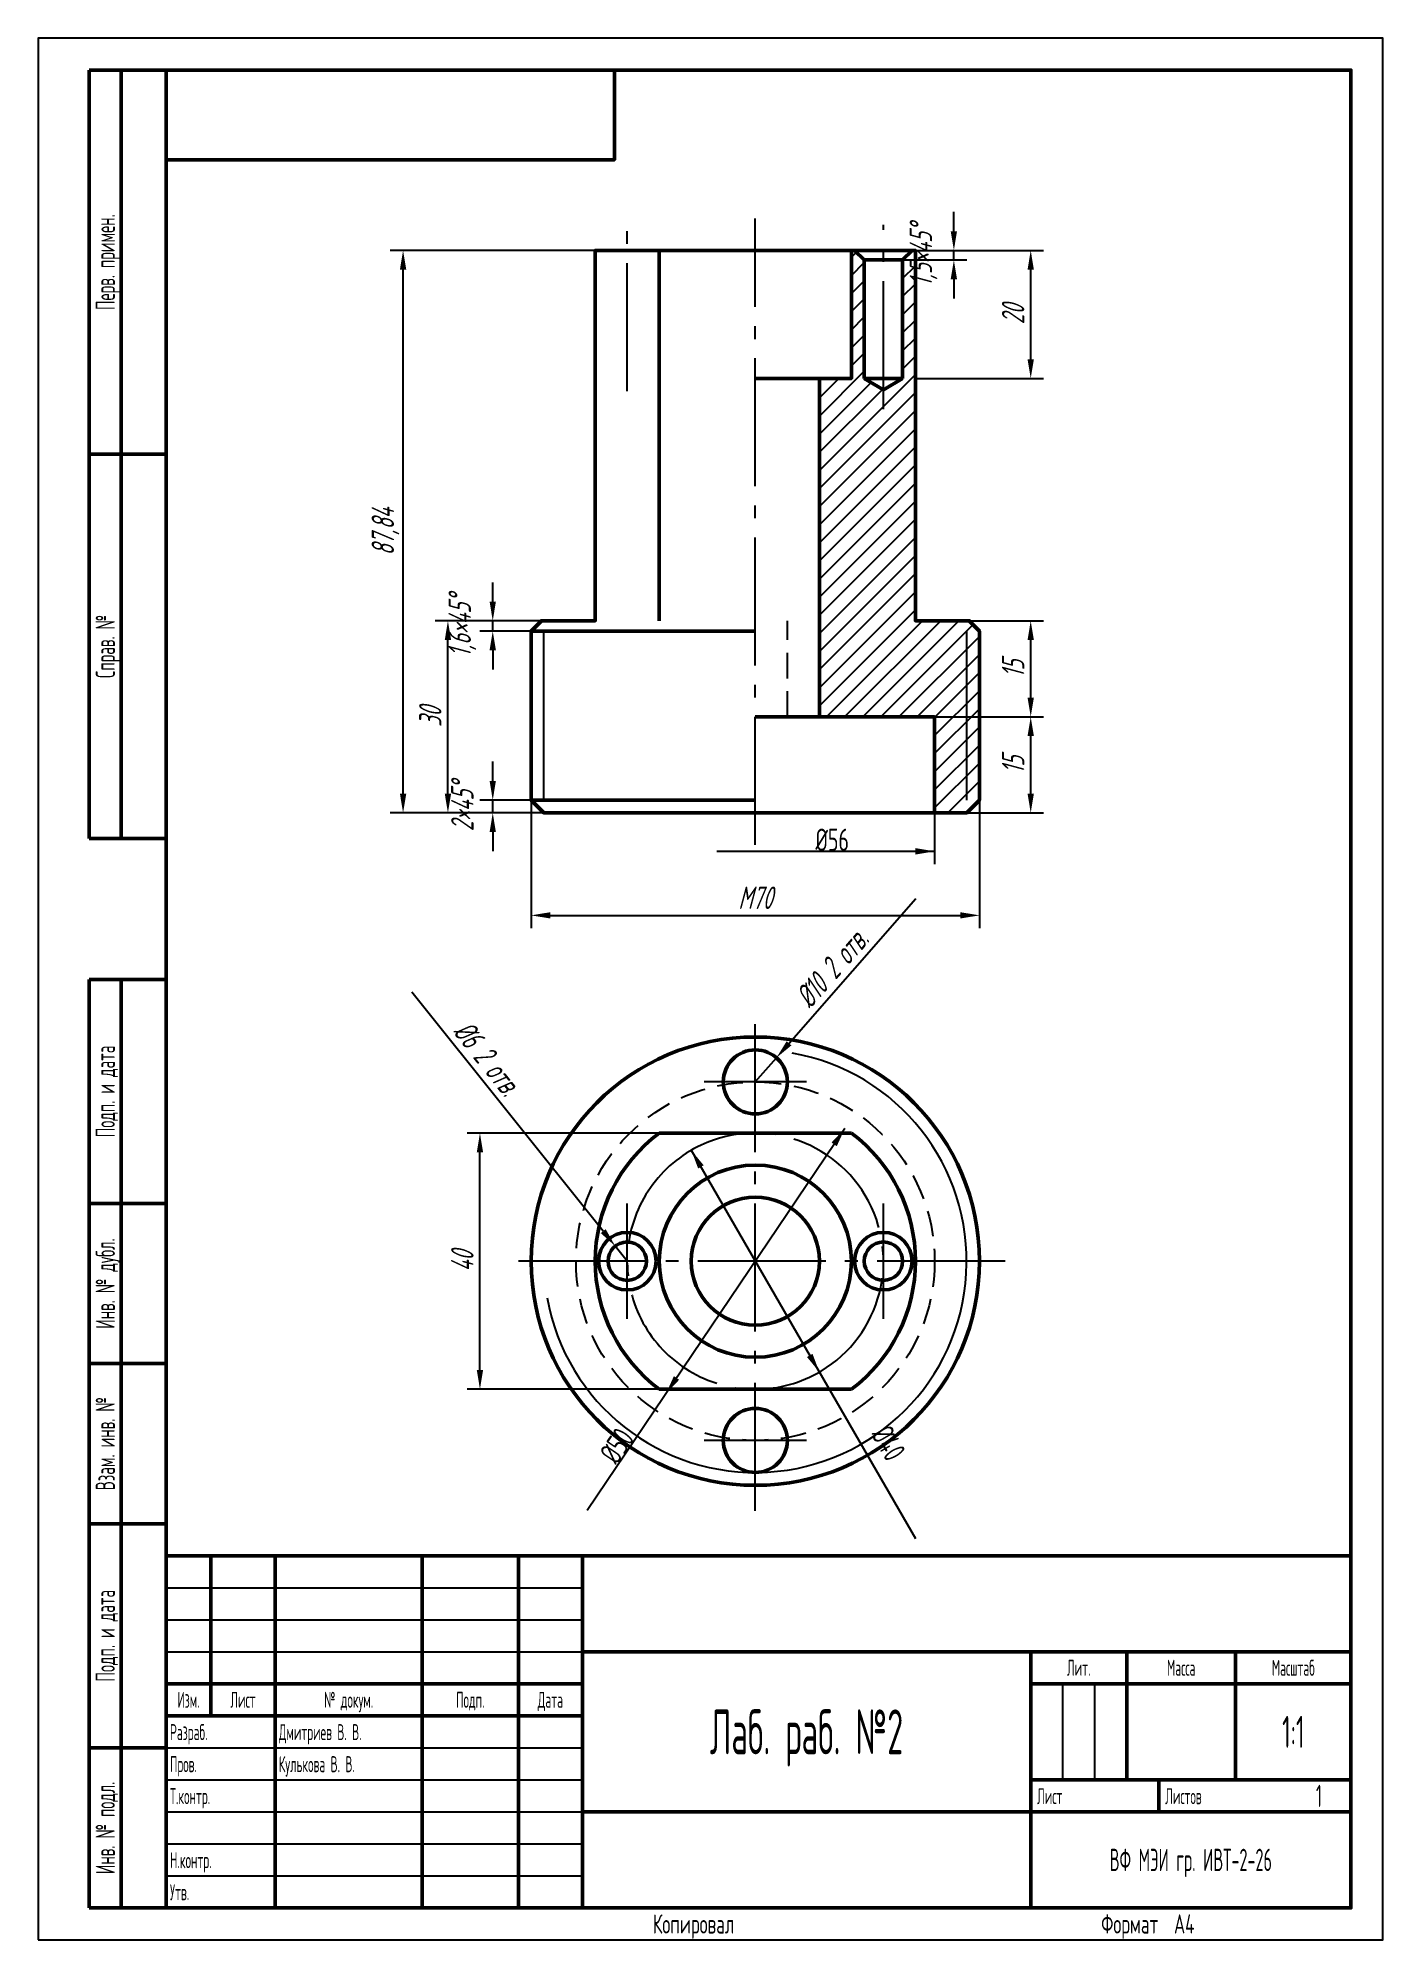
# Model space of a CAD drawing. Header units: millimetres. Extents: x 0 to 210, y 0 to 297.
import ezdxf
from ezdxf.enums import TextEntityAlignment as Align

# ---------------------------------------------------------------- set-up
doc = ezdxf.new("R2010")
doc.units = ezdxf.units.MM
doc.linetypes.add('AXIS', pattern=[28, 20, -3, 2, -3])
doc.linetypes.add('HID', pattern=[6, 4, -2])
for name, color, linetype, lineweight in [('Осевая', 1, 'AXIS', 25), ('Основная', 7, 'Continuous', 50), ('Размеры', 3, 'Continuous', 25), ('Рамка', 7, 'Continuous', 50), ('Рамка_тонкая', 7, 'Continuous', 25), ('Тонкая', 7, 'Continuous', 25), ('Штриховая', 5, 'HID', 25), ('Штриховка', 8, 'Continuous', 25)]:
    doc.layers.add(name, color=color, linetype=linetype, lineweight=lineweight)
doc.styles.add('GOST', font='GOST type A.ttf', dxfattribs={"width": 0.8, "oblique": 15})
doc.dimstyles.new('ГОСТ', dxfattribs={"dimtxt": 3.5, "dimasz": 3, "dimexe": 2, "dimexo": 0, "dimgap": 1, "dimtad": 1, "dimdec": 1, "dimtxsty": 'GOST', "dimcen": 2.5, "dimclrd": 3, "dimclre": 3, "dimclrt": 3, "dimazin": 3, "dimtfac": 1, "dimtmove": 0, "dimatfit": 3, "dimlwd": 25, "dimlwe": 25})

msp = doc.modelspace()

# ---------------------------------------------------------------- hatches: boundary and pattern name
at = {"layer": 'Размеры'}
for points in [[(140, 170), (137, 169.5), (137, 170.5)], [(125.98, 126.73), (124.72, 123.96), (123.89, 124.52)], [(102, 123.32), (103.93, 120.97), (103.07, 120.47)], [(122, 88.68), (120.93, 91.53), (120.07, 91.03)], [(98.02, 85.27), (100.11, 87.48), (99.28, 88.04)]]:
    msp.add_hatch(color=3, dxfattribs=at).paths.add_polyline_path(points)
at = {"layer": 'Штриховка'}
h = msp.add_hatch(dxfattribs=at)
h.set_pattern_fill('ANSI31', scale=0.62992)
h.paths.add_polyline_path([(140, 176), (145, 176), (147, 178), (147, 204.4), (145.4, 206), (137, 206), (137, 263.84), (136.5, 263.84), (135, 262.34), (135, 243.84), (132, 242.04), (129, 243.84), (129, 262.34), (127.5, 263.84), (127, 263.84), (127, 243.84), (122, 243.84), (122, 191), (140, 191)])

# ---------------------------------------------------------------- linework, layer by layer
at = {"layer": 'Осевая'}
for p, q in [((92, 241.84), (92, 267.84)), ((112, 171), (112, 268.84)), ((132, 239.04), (132, 267.84)), ((112, 67), (112, 145)), ((120, 134), (104, 134)), ((92, 97), (92, 115)), ((132, 97), (132, 115)), ((151, 106), (73, 106)), ((120, 78), (104, 78))]:
    msp.add_line(p, q, dxfattribs=at)
for start, end in [(295, 115), (115, 295)]:
    msp.add_arc((112, 106), 20, start, end, dxfattribs=at)
at = {"layer": 'Основная'}
for p, q in [((97, 206), (97, 263.84)), ((127, 263.84), (112, 263.84)), ((127.5, 263.84), (129, 262.34)), ((127.5, 263.84), (136.5, 263.84)), ((129, 262.34), (135, 262.34)), ((129, 262.34), (129, 243.84)), ((136.5, 263.84), (135, 262.34)), ((135, 262.34), (135, 243.84)), ((122, 243.84), (112, 243.84)), ((129, 243.84), (132, 242.04)), ((129, 243.84), (135, 243.84)), ((135, 243.84), (132, 242.04)), ((112, 204.4), (77, 204.4)), ((122, 191), (112, 191)), ((112, 178), (77, 178)), ((140, 176), (112, 176)), ((127, 126), (97, 126)), ((127, 86), (97, 86))]:
    msp.add_line(p, q, dxfattribs=at)
for points in [[(112, 176), (79, 176), (77, 178), (77, 204.4), (78.6, 206), (87, 206), (87, 263.84), (112, 263.84)], [(127.5, 263.84), (127, 263.84), (127, 243.84), (122, 243.84), (122, 191), (140, 191), (140, 176)], [(140, 176), (145, 176), (147, 178), (147, 204.4), (145.4, 206), (137, 206), (137, 263.84), (136.5, 263.84)]]:
    msp.add_lwpolyline(points, dxfattribs=at)
for centre, radius in [((112, 106), 35), ((112, 134), 5), ((112, 106), 15), ((112, 106), 10), ((92, 106), 4.5), ((132, 106), 4.5), ((92, 106), 3), ((132, 106), 3), ((112, 78), 5)]:
    msp.add_circle(centre, radius, dxfattribs=at)
for start, end in [(126.8699, 233.1301), (306.8699, 53.1301)]:
    msp.add_arc((112, 106), 25, start, end, dxfattribs=at)
at = {"layer": 'Размеры'}
for p, q in [((140, 176), (140, 168)), ((106, 170), (140, 170)), ((125.98, 126.73), (85.72, 67.04)), ((102, 123.32), (137, 62.7))]:
    msp.add_line(p, q, dxfattribs=at)
at = {"layer": 'Рамка'}
for p, q in [((8, 172), (8, 292)), ((8, 292), (20, 292)), ((13, 172), (13, 292)), ((8, 232), (20, 232)), ((8, 172), (20, 172)), ((8, 5), (8, 150)), ((8, 150), (20, 150)), ((13, 5), (13, 150)), ((8, 115), (20, 115)), ((8, 90), (20, 90)), ((8, 65), (20, 65)), ((27, 35), (27, 60)), ((37, 5), (37, 60)), ((60, 5), (60, 60)), ((75, 5), (75, 60)), ((85, 5), (85, 60)), ((85, 45), (205, 45)), ((155, 5), (155, 45)), ((170, 25), (170, 45)), ((187, 25), (187, 45)), ((20, 40), (85, 40)), ((155, 40), (205, 40)), ((20, 35), (85, 35)), ((8, 30), (20, 30)), ((155, 25), (205, 25)), ((175, 20), (175, 25)), ((85, 20), (155, 20)), ((155, 20), (205, 20)), ((8, 5), (20, 5))]:
    msp.add_line(p, q, dxfattribs=at)
msp.add_lwpolyline([(20, 5), (205, 5), (205, 292), (20, 292)], close=True, dxfattribs=at)
for points in [[(20, 278), (90, 278), (90, 292)], [(20, 5), (20, 60), (205, 60)]]:
    msp.add_lwpolyline(points, dxfattribs=at)
at = {"layer": 'Рамка_тонкая'}
for p, q in [((20, 55), (85, 55)), ((20, 50), (85, 50)), ((20, 45), (85, 45)), ((160, 25), (160, 40)), ((165, 25), (165, 40)), ((20, 30), (85, 30)), ((20, 25), (85, 25)), ((20, 20), (85, 20)), ((20, 15), (85, 15)), ((20, 10), (85, 10))]:
    msp.add_line(p, q, dxfattribs=at)
msp.add_lwpolyline([(0, 0), (210, 0), (210, 297), (0, 297)], close=True, dxfattribs=at)
at = {"layer": 'Тонкая'}
for p, q in [((79, 178), (79, 204.4)), ((145, 178), (145, 204.4))]:
    msp.add_line(p, q, dxfattribs=at)
msp.add_arc((112, 106), 33, 190, 80, dxfattribs=at)
at = {"layer": 'Штриховая'}
msp.add_line((117, 191), (117, 206), dxfattribs=at)
msp.add_circle((112, 106), 28, dxfattribs=at)

# ---------------------------------------------------------------- texts
at = {"layer": 'Размеры', "style": 'GOST', "width": 0.8}
msp.add_text('%%c56', height=3.5, dxfattribs=at).set_placement((124, 169), align=Align.BOTTOM_CENTER)
for s, rotation, p in [('%%c40', 300, (130.37, 76.19)), ('%%c50', 56, (92.7, 75.6))]:
    msp.add_text(s, height=3.5, rotation=rotation, dxfattribs=at).set_placement(p, align=Align.BOTTOM_CENTER)
at = {"layer": 'Рамка_тонкая', "style": 'GOST', "width": 0.7}
for s, p in [('Перв. примен.', (10.5, 262)), ('Справ. №', (10.5, 202)), ('Подп. и дата', (10.5, 132.5)), ('Инв. № дубл.', (10.5, 102.5)), ('Взам. инв. №', (10.5, 77.5)), ('Подп. и дата', (10.5, 47.5)), ('Инв. № подл.', (10.5, 17.5))]:
    msp.add_text(s, height=3, rotation=90, dxfattribs=at).set_placement(p, align=Align.MIDDLE_CENTER)
at = {"layer": 'Рамка_тонкая', "style": 'GOST', "width": 0.65}
for s, height, p in [('Лит.', 2.5, (162.5, 42.5)), ('Масса', 2.5, (178.5, 42.5)), ('Масштаб', 2.5, (196, 42.5)), ('Изм.', 2.5, (23.5, 37.5)), ('Лист', 2.5, (32, 37.5)), ('№ докум.', 2.5, (48.5, 37.5)), ('Подп.', 2.5, (67.5, 37.5)), ('Дата', 2.5, (80, 37.5)), ('Лаб. раб. №2', 7, (120, 32.5)), ('1:1', 5, (196, 32.5)), ('1', 3.5, (200, 22.5)), ('ВФ МЭИ гр. ИВТ-2-26', 3.5, (180, 12.5))]:
    msp.add_text(s, height=height, dxfattribs=at).set_placement(p, align=Align.MIDDLE_CENTER)
at = {"layer": 'Рамка_тонкая', "style": 'GOST'}
for s, height, width, p in [('Разраб.', 2.5, 0.65, (20.6, 31.2)), ('Дмитриев В. В.', 2.5, 0.65, (37.6, 31.2)), ('Пров.', 2.5, 0.65, (20.6, 26.2)), ('Кулькова В. В.', 2.5, 0.65, (37.6, 26.2)), ('Т.контр.', 2.5, 0.65, (20.6, 21.2)), ('Лист', 2.5, 0.65, (156, 21.2)), ('Листов', 2.5, 0.65, (176, 21.2)), ('Н.контр.', 2.5, 0.65, (20.6, 11.2)), ('Утв.', 2.5, 0.65, (20.6, 6.2)), ('Копировал', 3, 0.8, (96, 1)), ('Формат  А4', 3, 0.8, (166, 1))]:
    msp.add_text(s, height=height, dxfattribs=dict(at, width=width)).set_placement(p)

# ---------------------------------------------------------------- dimensions: what is measured, and where the dimension line sits
at = {"layer": 'Размеры'}
for base, p1, p2, text in [((143, 262.34), (135, 262.34), (136.5, 263.84), '1,5×45°'), ((57, 176), (79, 176), (87, 263.84), '87,84'), ((71, 204.4), (77, 204.4), (78.6, 206), '1,6×45°'), ((71, 176), (79, 176), (77, 178), '2×45°')]:
    msp.add_linear_dim(base=base, p1=p1, p2=p2, angle=90, text=text, dimstyle='ГОСТ', dxfattribs=at).render()
for base, p1, p2 in [((155, 243.84), (137, 243.84), (137, 263.84)), ((64, 176), (79, 176), (78.6, 206)), ((155, 191), (140, 191), (145.4, 206)), ((155, 176), (140, 176), (140, 191)), ((69, 86), (97, 86), (97, 126))]:
    msp.add_linear_dim(base=base, p1=p1, p2=p2, angle=90, dimstyle='ГОСТ', dxfattribs=at).render()
msp.add_linear_dim(base=(77, 160), p1=(77, 178), p2=(147, 178), text='M70', dimstyle='ГОСТ', dxfattribs=at).render()
for center, radius, location, text in [((112, 134), 5, (126, 150), '%%c10 2 отв.'), ((92, 106), 3, (68, 136), '%%c6 2 отв.')]:
    msp.add_diameter_dim(center=center, radius=radius, location=location, text=text, dimstyle='ГОСТ', override={"dimtmove": 1}, dxfattribs=at).render()

doc.saveas('drawing.dxf')
